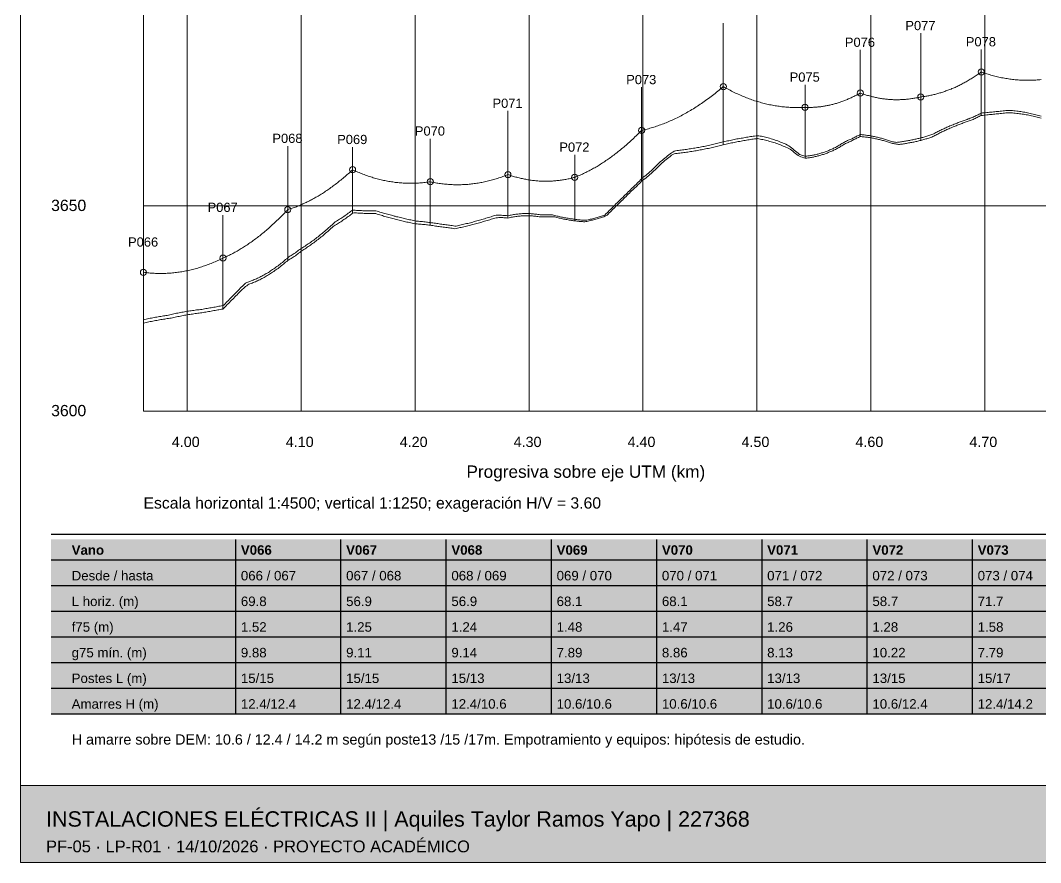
# Paper-space layout 'LP-PF-05' of a CAD drawing. Header units: metres, sheet in millimetres. Extents: x 8 to 412, y 8 to 290.
# Drawn here: x 8 to 207, y 8 to 172.2 of the extents above; entities that cross this region are included whole.
import ezdxf

# ---------------------------------------------------------------- set-up
doc = ezdxf.new("R2010")
doc.units = ezdxf.units.M
for name, color, linetype, lineweight, true_color in [('DETALLE', 7, 'Continuous', 13, 0x33434d), ('PERFIL_CONDUCTOR', 7, 'Continuous', 13, 0xc53643), ('PERFIL_TERRENO', 7, 'Continuous', 13, 0x976f49), ('PF_COTA', 7, 'Continuous', 0, 0x367db4), ('PF_EJE_DEM', 7, 'Continuous', 0, 0x53856e), ('PF_GRID', 7, 'Continuous', 0, 0xdee6ea), ('ROTULO', 7, 'Continuous', 13, 0x18364a)]:
    doc.layers.add(name, color=color, linetype=linetype, lineweight=lineweight, true_color=true_color)
doc.layers.add('PRESENTACION', color=7, linetype='Continuous')
doc.styles.add('Arial', font='arial.ttf')
doc.styles.add('Arial-Bold', font='arialbd.ttf')

psp = doc.layouts.new('LP-PF-05')

# ---------------------------------------------------------------- hatches: boundary and pattern name
at = {"layer": 'PRESENTACION', "true_color": 0xe6eef2}
psp.add_hatch(color=7, dxfattribs=at).paths.add_polyline_path([(14, 64), (404, 64), (404, 71), (14, 71)])
at = {"layer": 'PRESENTACION', "true_color": 0xf6f8fa}
psp.add_hatch(color=7, dxfattribs=at).paths.add_polyline_path([(14, 37), (404, 37), (404, 64), (14, 64)])
at = {"layer": 'PRESENTACION', "true_color": 0xeef4f7}
psp.add_hatch(color=7, dxfattribs=at).paths.add_polyline_path([(8, 8), (412, 8), (412, 23), (8, 23)])

# ---------------------------------------------------------------- linework, layer by layer
at = {"layer": 'DETALLE'}
for p, q in [((195.4, 153.62), (195.4, 162.1)), ((145.1, 147.89), (145.1, 159.25)), ((171.81, 149.52), (171.81, 158)), ((183.61, 148.77), (183.61, 157.25)), ((161.04, 145.29), (161.04, 155.21)), ((129.16, 140.8), (129.16, 150.72)), ((72.79, 134.57), (72.79, 143.05)), ((103.08, 133.63), (103.08, 142.11)), ((116.12, 133.08), (116.12, 141.56)), ((87.94, 132.22), (87.94, 140.7)), ((60.15, 125.35), (60.15, 135.27)), ((47.51, 115.9), (47.51, 125.82)), ((32, 113.14), (32, 123.06))]:
    psp.add_line(p, q, dxfattribs=at)
psp.add_lwpolyline([(32, 96), (284, 96), (284, 249), (32, 249)], close=True, dxfattribs=at)
for centre in [(195.4, 162.1), (145.1, 159.25), (171.81, 158), (183.61, 157.25), (161.04, 155.21), (129.16, 150.72), (72.79, 143.05), (87.94, 140.7), (103.08, 142.11), (116.12, 141.56), (60.15, 135.27), (47.51, 125.82), (32, 123.06)]:
    psp.add_circle(centre, 0.6, dxfattribs=at)
at = {"layer": 'PERFIL_CONDUCTOR'}
for points in [[(183.61, 157.25), (183.81, 157.28), (184, 157.3), (184.2, 157.33), (184.4, 157.35), (184.59, 157.38), (184.79, 157.41), (184.99, 157.45), (185.18, 157.48), (185.38, 157.52), (185.58, 157.56), (185.77, 157.6), (185.97, 157.65), (186.17, 157.69), (186.36, 157.74), (186.56, 157.79), (186.75, 157.84), (186.95, 157.9), (187.15, 157.95), (187.34, 158.01), (187.54, 158.07), (187.74, 158.13), (187.93, 158.19), (188.13, 158.26), (188.33, 158.33), (188.52, 158.4), (188.72, 158.47), (188.92, 158.54), (189.11, 158.62), (189.31, 158.7), (189.51, 158.78), (189.7, 158.86), (189.9, 158.94), (190.1, 159.03), (190.29, 159.11), (190.49, 159.2), (190.69, 159.3), (190.88, 159.39), (191.08, 159.49), (191.28, 159.58), (191.47, 159.68), (191.67, 159.78), (191.87, 159.89), (192.06, 159.99), (192.26, 160.1), (192.46, 160.21), (192.65, 160.32), (192.85, 160.44), (193.05, 160.55), (193.24, 160.67), (193.44, 160.79), (193.64, 160.91), (193.83, 161.04), (194.03, 161.16), (194.23, 161.29), (194.42, 161.42), (194.62, 161.55), (194.81, 161.69), (195.01, 161.82), (195.21, 161.96), (195.4, 162.1)], [(195.4, 162.1), (195.67, 162.01), (195.94, 161.92), (196.2, 161.83), (196.47, 161.75), (196.73, 161.66), (197, 161.58), (197.27, 161.51), (197.53, 161.43), (197.8, 161.36), (198.06, 161.29), (198.33, 161.23), (198.59, 161.16), (198.86, 161.1), (199.13, 161.05), (199.39, 160.99), (199.66, 160.94), (199.92, 160.89), (200.19, 160.84), (200.46, 160.8), (200.72, 160.76), (200.99, 160.72), (201.25, 160.69), (201.52, 160.66), (201.78, 160.63), (202.05, 160.6), (202.32, 160.57), (202.58, 160.55), (202.85, 160.53), (203.11, 160.52), (203.38, 160.51), (203.64, 160.5), (203.91, 160.49), (204.18, 160.48), (204.44, 160.48), (204.71, 160.48), (204.97, 160.49), (205.24, 160.49), (205.51, 160.5), (205.77, 160.51), (206.04, 160.53), (206.3, 160.55), (206.57, 160.57), (206.83, 160.59), (207.1, 160.62)], [(129.16, 150.72), (129.43, 150.78), (129.69, 150.84), (129.96, 150.9), (130.22, 150.97), (130.49, 151.04), (130.75, 151.12), (131.02, 151.19), (131.29, 151.27), (131.55, 151.35), (131.82, 151.44), (132.08, 151.53), (132.35, 151.62), (132.61, 151.71), (132.88, 151.8), (133.15, 151.9), (133.41, 152), (133.68, 152.11), (133.94, 152.21), (134.21, 152.32), (134.47, 152.44), (134.74, 152.55), (135, 152.67), (135.27, 152.79), (135.54, 152.92), (135.8, 153.04), (136.07, 153.17), (136.33, 153.3), (136.6, 153.44), (136.86, 153.58), (137.13, 153.72), (137.4, 153.86), (137.66, 154.01), (137.93, 154.16), (138.19, 154.31), (138.46, 154.46), (138.72, 154.62), (138.99, 154.78), (139.26, 154.94), (139.52, 155.11), (139.79, 155.28), (140.05, 155.45), (140.32, 155.62), (140.58, 155.8), (140.85, 155.98), (141.12, 156.17), (141.38, 156.35), (141.65, 156.54), (141.91, 156.73), (142.18, 156.93), (142.44, 157.12), (142.71, 157.32), (142.98, 157.53), (143.24, 157.73), (143.51, 157.94), (143.77, 158.15), (144.04, 158.37), (144.3, 158.58), (144.57, 158.8), (144.84, 159.03), (145.1, 159.25)], [(145.1, 159.25), (145.37, 159.1), (145.63, 158.95), (145.9, 158.81), (146.16, 158.67), (146.43, 158.53), (146.69, 158.39), (146.96, 158.26), (147.23, 158.13), (147.49, 158), (147.76, 157.88), (148.02, 157.76), (148.29, 157.64), (148.55, 157.52), (148.82, 157.41), (149.09, 157.3), (149.35, 157.19), (149.62, 157.09), (149.88, 156.98), (150.15, 156.88), (150.41, 156.79), (150.68, 156.69), (150.95, 156.6), (151.21, 156.51), (151.48, 156.43), (151.74, 156.35), (152.01, 156.27), (152.27, 156.19), (152.54, 156.12), (152.81, 156.04), (153.07, 155.98), (153.34, 155.91), (153.6, 155.85), (153.87, 155.79), (154.13, 155.73), (154.4, 155.67), (154.67, 155.62), (154.93, 155.57), (155.2, 155.53), (155.46, 155.48), (155.73, 155.44), (155.99, 155.41), (156.26, 155.37), (156.53, 155.34), (156.79, 155.31), (157.06, 155.28), (157.32, 155.26), (157.59, 155.24), (157.85, 155.22), (158.12, 155.2), (158.38, 155.19), (158.65, 155.18), (158.92, 155.17), (159.18, 155.17), (159.45, 155.17), (159.71, 155.17), (159.98, 155.17), (160.24, 155.18), (160.51, 155.19), (160.78, 155.2), (161.04, 155.21)], [(161.04, 155.21), (161.22, 155.21), (161.4, 155.2), (161.58, 155.2), (161.76, 155.2), (161.94, 155.2), (162.12, 155.2), (162.3, 155.2), (162.48, 155.21), (162.66, 155.22), (162.84, 155.23), (163.02, 155.24), (163.2, 155.25), (163.38, 155.27), (163.56, 155.28), (163.73, 155.3), (163.91, 155.32), (164.09, 155.34), (164.27, 155.37), (164.45, 155.39), (164.63, 155.42), (164.81, 155.45), (164.99, 155.48), (165.17, 155.51), (165.35, 155.55), (165.53, 155.58), (165.71, 155.62), (165.89, 155.66), (166.07, 155.7), (166.25, 155.75), (166.43, 155.79), (166.61, 155.84), (166.79, 155.89), (166.97, 155.94), (167.15, 155.99), (167.33, 156.05), (167.51, 156.1), (167.68, 156.16), (167.86, 156.22), (168.04, 156.28), (168.22, 156.35), (168.4, 156.41), (168.58, 156.48), (168.76, 156.55), (168.94, 156.62), (169.12, 156.69), (169.3, 156.77), (169.48, 156.84), (169.66, 156.92), (169.84, 157), (170.02, 157.08), (170.2, 157.17), (170.38, 157.25), (170.56, 157.34), (170.74, 157.43), (170.92, 157.52), (171.1, 157.61), (171.28, 157.71), (171.46, 157.8), (171.63, 157.9), (171.81, 158)], [(171.81, 158), (172.01, 157.93), (172.21, 157.86), (172.4, 157.79), (172.6, 157.73), (172.8, 157.66), (172.99, 157.6), (173.19, 157.54), (173.39, 157.49), (173.58, 157.43), (173.78, 157.38), (173.98, 157.33), (174.17, 157.28), (174.37, 157.23), (174.57, 157.18), (174.76, 157.14), (174.96, 157.1), (175.16, 157.06), (175.35, 157.02), (175.55, 156.99), (175.75, 156.95), (175.94, 156.92), (176.14, 156.89), (176.34, 156.87), (176.53, 156.84), (176.73, 156.82), (176.93, 156.8), (177.12, 156.78), (177.32, 156.76), (177.52, 156.74), (177.71, 156.73), (177.91, 156.72), (178.11, 156.71), (178.3, 156.7), (178.5, 156.7), (178.69, 156.69), (178.89, 156.69), (179.09, 156.69), (179.28, 156.69), (179.48, 156.7), (179.68, 156.71), (179.87, 156.71), (180.07, 156.72), (180.27, 156.74), (180.46, 156.75), (180.66, 156.77), (180.86, 156.79), (181.05, 156.81), (181.25, 156.83), (181.45, 156.85), (181.64, 156.88), (181.84, 156.91), (182.04, 156.94), (182.23, 156.97), (182.43, 157.01), (182.63, 157.04), (182.82, 157.08), (183.02, 157.12), (183.22, 157.16), (183.41, 157.21), (183.61, 157.25)], [(116.12, 141.56), (116.34, 141.65), (116.55, 141.74), (116.77, 141.83), (116.99, 141.92), (117.21, 142.01), (117.42, 142.11), (117.64, 142.21), (117.86, 142.31), (118.08, 142.42), (118.29, 142.52), (118.51, 142.63), (118.73, 142.74), (118.95, 142.85), (119.16, 142.97), (119.38, 143.09), (119.6, 143.21), (119.81, 143.33), (120.03, 143.45), (120.25, 143.58), (120.47, 143.71), (120.68, 143.84), (120.9, 143.97), (121.12, 144.11), (121.34, 144.24), (121.55, 144.38), (121.77, 144.53), (121.99, 144.67), (122.21, 144.82), (122.42, 144.97), (122.64, 145.12), (122.86, 145.27), (123.07, 145.43), (123.29, 145.58), (123.51, 145.74), (123.73, 145.91), (123.94, 146.07), (124.16, 146.24), (124.38, 146.41), (124.6, 146.58), (124.81, 146.75), (125.03, 146.93), (125.25, 147.11), (125.47, 147.29), (125.68, 147.47), (125.9, 147.66), (126.12, 147.85), (126.33, 148.04), (126.55, 148.23), (126.77, 148.42), (126.99, 148.62), (127.2, 148.82), (127.42, 149.02), (127.64, 149.23), (127.86, 149.43), (128.07, 149.64), (128.29, 149.85), (128.51, 150.06), (128.73, 150.28), (128.94, 150.5), (129.16, 150.72)], [(60.15, 135.27), (60.36, 135.34), (60.57, 135.4), (60.78, 135.47), (60.99, 135.54), (61.2, 135.62), (61.42, 135.69), (61.63, 135.77), (61.84, 135.85), (62.05, 135.93), (62.26, 136.02), (62.47, 136.1), (62.68, 136.19), (62.89, 136.28), (63.1, 136.38), (63.31, 136.47), (63.52, 136.57), (63.73, 136.67), (63.94, 136.77), (64.15, 136.88), (64.36, 136.98), (64.58, 137.09), (64.79, 137.2), (65, 137.32), (65.21, 137.43), (65.42, 137.55), (65.63, 137.67), (65.84, 137.79), (66.05, 137.91), (66.26, 138.04), (66.47, 138.17), (66.68, 138.3), (66.89, 138.43), (67.1, 138.57), (67.31, 138.7), (67.53, 138.84), (67.74, 138.98), (67.95, 139.13), (68.16, 139.27), (68.37, 139.42), (68.58, 139.57), (68.79, 139.73), (69, 139.88), (69.21, 140.04), (69.42, 140.2), (69.63, 140.36), (69.84, 140.52), (70.05, 140.69), (70.26, 140.86), (70.47, 141.03), (70.69, 141.2), (70.9, 141.37), (71.11, 141.55), (71.32, 141.73), (71.53, 141.91), (71.74, 142.1), (71.95, 142.28), (72.16, 142.47), (72.37, 142.66), (72.58, 142.85), (72.79, 143.05)], [(72.79, 143.05), (73.04, 142.93), (73.3, 142.82), (73.55, 142.71), (73.8, 142.6), (74.05, 142.49), (74.31, 142.39), (74.56, 142.29), (74.81, 142.19), (75.06, 142.09), (75.32, 142), (75.57, 141.91), (75.82, 141.82), (76.07, 141.74), (76.33, 141.66), (76.58, 141.58), (76.83, 141.5), (77.08, 141.42), (77.34, 141.35), (77.59, 141.28), (77.84, 141.22), (78.09, 141.15), (78.35, 141.09), (78.6, 141.03), (78.85, 140.98), (79.1, 140.92), (79.35, 140.87), (79.61, 140.82), (79.86, 140.78), (80.11, 140.74), (80.36, 140.69), (80.62, 140.66), (80.87, 140.62), (81.12, 140.59), (81.37, 140.56), (81.63, 140.53), (81.88, 140.51), (82.13, 140.49), (82.38, 140.47), (82.64, 140.45), (82.89, 140.44), (83.14, 140.42), (83.39, 140.42), (83.65, 140.41), (83.9, 140.41), (84.15, 140.4), (84.4, 140.41), (84.66, 140.41), (84.91, 140.42), (85.16, 140.43), (85.41, 140.44), (85.66, 140.45), (85.92, 140.47), (86.17, 140.49), (86.42, 140.51), (86.67, 140.54), (86.93, 140.57), (87.18, 140.6), (87.43, 140.63), (87.68, 140.66), (87.94, 140.7)], [(87.94, 140.7), (88.19, 140.65), (88.44, 140.6), (88.69, 140.55), (88.95, 140.5), (89.2, 140.46), (89.45, 140.42), (89.7, 140.38), (89.96, 140.34), (90.21, 140.31), (90.46, 140.28), (90.71, 140.25), (90.97, 140.23), (91.22, 140.21), (91.47, 140.19), (91.72, 140.17), (91.97, 140.15), (92.23, 140.14), (92.48, 140.13), (92.73, 140.13), (92.98, 140.12), (93.24, 140.12), (93.49, 140.12), (93.74, 140.13), (93.99, 140.13), (94.25, 140.14), (94.5, 140.15), (94.75, 140.17), (95, 140.18), (95.26, 140.2), (95.51, 140.23), (95.76, 140.25), (96.01, 140.28), (96.27, 140.31), (96.52, 140.34), (96.77, 140.38), (97.02, 140.41), (97.28, 140.45), (97.53, 140.5), (97.78, 140.54), (98.03, 140.59), (98.29, 140.64), (98.54, 140.69), (98.79, 140.75), (99.04, 140.81), (99.29, 140.87), (99.55, 140.94), (99.8, 141), (100.05, 141.07), (100.3, 141.14), (100.56, 141.22), (100.81, 141.29), (101.06, 141.37), (101.31, 141.46), (101.57, 141.54), (101.82, 141.63), (102.07, 141.72), (102.32, 141.81), (102.58, 141.91), (102.83, 142.01), (103.08, 142.11)], [(103.08, 142.11), (103.3, 142.03), (103.52, 141.96), (103.73, 141.89), (103.95, 141.82), (104.17, 141.75), (104.38, 141.69), (104.6, 141.63), (104.82, 141.57), (105.04, 141.51), (105.25, 141.46), (105.47, 141.41), (105.69, 141.36), (105.91, 141.31), (106.12, 141.26), (106.34, 141.22), (106.56, 141.18), (106.78, 141.14), (106.99, 141.1), (107.21, 141.06), (107.43, 141.03), (107.64, 141), (107.86, 140.97), (108.08, 140.95), (108.3, 140.92), (108.51, 140.9), (108.73, 140.88), (108.95, 140.87), (109.17, 140.85), (109.38, 140.84), (109.6, 140.83), (109.82, 140.82), (110.04, 140.82), (110.25, 140.81), (110.47, 140.81), (110.69, 140.81), (110.9, 140.82), (111.12, 140.82), (111.34, 140.83), (111.56, 140.84), (111.77, 140.85), (111.99, 140.87), (112.21, 140.88), (112.43, 140.9), (112.64, 140.92), (112.86, 140.95), (113.08, 140.97), (113.3, 141), (113.51, 141.03), (113.73, 141.06), (113.95, 141.1), (114.16, 141.13), (114.38, 141.17), (114.6, 141.21), (114.82, 141.26), (115.03, 141.3), (115.25, 141.35), (115.47, 141.4), (115.69, 141.45), (115.9, 141.51), (116.12, 141.56)], [(47.51, 125.82), (47.72, 125.91), (47.93, 126.01), (48.14, 126.1), (48.35, 126.2), (48.56, 126.3), (48.77, 126.41), (48.98, 126.51), (49.2, 126.62), (49.41, 126.73), (49.62, 126.84), (49.83, 126.96), (50.04, 127.07), (50.25, 127.19), (50.46, 127.31), (50.67, 127.44), (50.88, 127.56), (51.09, 127.69), (51.3, 127.82), (51.51, 127.95), (51.72, 128.09), (51.93, 128.22), (52.15, 128.36), (52.36, 128.5), (52.57, 128.64), (52.78, 128.79), (52.99, 128.94), (53.2, 129.09), (53.41, 129.24), (53.62, 129.39), (53.83, 129.55), (54.04, 129.71), (54.25, 129.87), (54.46, 130.03), (54.67, 130.19), (54.88, 130.36), (55.09, 130.53), (55.31, 130.7), (55.52, 130.88), (55.73, 131.05), (55.94, 131.23), (56.15, 131.41), (56.36, 131.6), (56.57, 131.78), (56.78, 131.97), (56.99, 132.16), (57.2, 132.35), (57.41, 132.54), (57.62, 132.74), (57.83, 132.94), (58.04, 133.14), (58.25, 133.34), (58.47, 133.55), (58.68, 133.76), (58.89, 133.96), (59.1, 134.18), (59.31, 134.39), (59.52, 134.61), (59.73, 134.83), (59.94, 135.05), (60.15, 135.27)], [(32, 123.06), (32.26, 123.03), (32.52, 123), (32.78, 122.97), (33.03, 122.94), (33.29, 122.92), (33.55, 122.9), (33.81, 122.88), (34.07, 122.87), (34.33, 122.85), (34.58, 122.84), (34.84, 122.84), (35.1, 122.83), (35.36, 122.83), (35.62, 122.83), (35.88, 122.84), (36.14, 122.84), (36.39, 122.85), (36.65, 122.87), (36.91, 122.88), (37.17, 122.9), (37.43, 122.92), (37.69, 122.94), (37.95, 122.97), (38.2, 123), (38.46, 123.03), (38.72, 123.06), (38.98, 123.1), (39.24, 123.14), (39.5, 123.18), (39.75, 123.22), (40.01, 123.27), (40.27, 123.32), (40.53, 123.37), (40.79, 123.43), (41.05, 123.49), (41.31, 123.55), (41.56, 123.61), (41.82, 123.68), (42.08, 123.75), (42.34, 123.82), (42.6, 123.89), (42.86, 123.97), (43.12, 124.05), (43.37, 124.13), (43.63, 124.22), (43.89, 124.3), (44.15, 124.39), (44.41, 124.49), (44.67, 124.58), (44.92, 124.68), (45.18, 124.78), (45.44, 124.89), (45.7, 125), (45.96, 125.1), (46.22, 125.22), (46.48, 125.33), (46.73, 125.45), (46.99, 125.57), (47.25, 125.69), (47.51, 125.82)]]:
    psp.add_lwpolyline(points, dxfattribs=at)
at = {"layer": 'PERFIL_TERRENO'}
for points in [[(183.61, 149.26), (183.81, 149.31), (184, 149.36), (184.2, 149.42), (184.4, 149.47), (184.59, 149.53), (184.79, 149.59), (184.99, 149.64), (185.18, 149.7), (185.38, 149.76), (185.58, 149.82), (185.77, 149.89), (185.97, 149.97), (186.17, 150.07), (186.36, 150.17), (186.56, 150.28), (186.75, 150.38), (186.95, 150.48), (187.15, 150.57), (187.34, 150.67), (187.54, 150.77), (187.74, 150.86), (187.93, 150.96), (188.13, 151.05), (188.33, 151.14), (188.52, 151.23), (188.72, 151.32), (188.92, 151.41), (189.11, 151.5), (189.31, 151.58), (189.51, 151.67), (189.7, 151.75), (189.9, 151.83), (190.1, 151.91), (190.29, 151.99), (190.49, 152.07), (190.69, 152.15), (190.88, 152.23), (191.08, 152.3), (191.28, 152.38), (191.47, 152.45), (191.67, 152.52), (191.87, 152.6), (192.06, 152.67), (192.26, 152.73), (192.46, 152.8), (192.65, 152.87), (192.85, 152.94), (193.05, 153), (193.24, 153.07), (193.44, 153.14), (193.64, 153.22), (193.83, 153.31), (194.03, 153.41), (194.23, 153.5), (194.42, 153.59), (194.62, 153.69), (194.81, 153.78), (195.01, 153.88), (195.21, 153.97), (195.4, 154.06)], [(195.4, 154.08), (195.67, 154.11), (195.94, 154.13), (196.2, 154.16), (196.47, 154.19), (196.73, 154.22), (197, 154.24), (197.27, 154.27), (197.53, 154.3), (197.8, 154.32), (198.06, 154.35), (198.33, 154.38), (198.59, 154.4), (198.86, 154.43), (199.13, 154.46), (199.39, 154.49), (199.66, 154.51), (199.92, 154.54), (200.19, 154.57), (200.46, 154.59), (200.72, 154.62), (200.99, 154.61), (201.25, 154.59), (201.52, 154.57), (201.78, 154.54), (202.05, 154.51), (202.32, 154.48), (202.58, 154.44), (202.85, 154.41), (203.11, 154.37), (203.38, 154.33), (203.64, 154.28), (203.91, 154.24), (204.18, 154.19), (204.44, 154.14), (204.71, 154.08), (204.97, 154.02), (205.24, 153.96), (205.51, 153.9), (205.77, 153.84), (206.04, 153.77), (206.3, 153.7), (206.57, 153.63), (206.83, 153.56), (207.1, 153.48)], [(145.1, 148.46), (145.37, 148.53), (145.63, 148.59), (145.9, 148.65), (146.16, 148.71), (146.43, 148.76), (146.69, 148.82), (146.96, 148.88), (147.23, 148.93), (147.49, 148.98), (147.76, 149.04), (148.02, 149.09), (148.29, 149.14), (148.55, 149.19), (148.82, 149.23), (149.09, 149.28), (149.35, 149.33), (149.62, 149.37), (149.88, 149.41), (150.15, 149.46), (150.41, 149.5), (150.68, 149.54), (150.95, 149.58), (151.21, 149.61), (151.48, 149.65), (151.74, 149.68), (152.01, 149.66), (152.27, 149.61), (152.54, 149.56), (152.81, 149.5), (153.07, 149.44), (153.34, 149.38), (153.6, 149.31), (153.87, 149.24), (154.13, 149.17), (154.4, 149.09), (154.67, 149.01), (154.93, 148.92), (155.2, 148.83), (155.46, 148.74), (155.73, 148.65), (155.99, 148.55), (156.26, 148.45), (156.53, 148.35), (156.79, 148.24), (157.06, 148.13), (157.32, 148.01), (157.59, 147.87), (157.85, 147.68), (158.12, 147.49), (158.38, 147.3), (158.65, 147.1), (158.92, 146.89), (159.18, 146.69), (159.45, 146.47), (159.71, 146.26), (159.98, 146.05), (160.24, 145.95), (160.51, 145.85), (160.78, 145.76), (161.04, 145.68)], [(161.04, 145.69), (161.22, 145.7), (161.4, 145.72), (161.58, 145.74), (161.76, 145.76), (161.94, 145.79), (162.12, 145.81), (162.3, 145.84), (162.48, 145.88), (162.66, 145.91), (162.84, 145.95), (163.02, 145.98), (163.2, 146.02), (163.38, 146.07), (163.56, 146.11), (163.73, 146.16), (163.91, 146.21), (164.09, 146.26), (164.27, 146.32), (164.45, 146.37), (164.63, 146.43), (164.81, 146.49), (164.99, 146.56), (165.17, 146.62), (165.35, 146.69), (165.53, 146.76), (165.71, 146.83), (165.89, 146.91), (166.07, 146.98), (166.25, 147.06), (166.43, 147.14), (166.61, 147.23), (166.79, 147.31), (166.97, 147.4), (167.15, 147.49), (167.33, 147.58), (167.51, 147.69), (167.68, 147.81), (167.86, 147.93), (168.04, 148.04), (168.22, 148.15), (168.4, 148.25), (168.58, 148.35), (168.76, 148.45), (168.94, 148.54), (169.12, 148.63), (169.3, 148.72), (169.48, 148.8), (169.66, 148.87), (169.84, 148.95), (170.02, 149.02), (170.2, 149.1), (170.38, 149.2), (170.56, 149.29), (170.74, 149.38), (170.92, 149.47), (171.1, 149.56), (171.28, 149.65), (171.46, 149.73), (171.63, 149.81), (171.81, 149.89)], [(171.81, 149.91), (172.01, 149.89), (172.21, 149.87), (172.4, 149.85), (172.6, 149.83), (172.8, 149.8), (172.99, 149.78), (173.19, 149.75), (173.39, 149.72), (173.58, 149.69), (173.78, 149.66), (173.98, 149.62), (174.17, 149.59), (174.37, 149.55), (174.57, 149.51), (174.76, 149.47), (174.96, 149.42), (175.16, 149.38), (175.35, 149.33), (175.55, 149.28), (175.75, 149.23), (175.94, 149.18), (176.14, 149.13), (176.34, 149.07), (176.53, 149.02), (176.73, 148.96), (176.93, 148.9), (177.12, 148.84), (177.32, 148.77), (177.52, 148.71), (177.71, 148.64), (177.91, 148.57), (178.11, 148.5), (178.3, 148.46), (178.5, 148.43), (178.69, 148.39), (178.89, 148.37), (179.09, 148.39), (179.28, 148.42), (179.48, 148.44), (179.68, 148.47), (179.87, 148.5), (180.07, 148.53), (180.27, 148.56), (180.46, 148.59), (180.66, 148.63), (180.86, 148.66), (181.05, 148.7), (181.25, 148.73), (181.45, 148.77), (181.64, 148.81), (181.84, 148.85), (182.04, 148.89), (182.23, 148.93), (182.43, 148.98), (182.63, 149.02), (182.82, 149.07), (183.02, 149.11), (183.22, 149.16), (183.41, 149.21), (183.61, 149.26)], [(129.16, 141.31), (129.43, 141.52), (129.69, 141.73), (129.96, 141.95), (130.22, 142.17), (130.49, 142.39), (130.75, 142.63), (131.02, 142.86), (131.29, 143.1), (131.55, 143.35), (131.82, 143.6), (132.08, 143.85), (132.35, 144.11), (132.61, 144.37), (132.88, 144.63), (133.15, 144.86), (133.41, 145.08), (133.68, 145.3), (133.94, 145.52), (134.21, 145.73), (134.47, 145.93), (134.74, 146.13), (135, 146.32), (135.27, 146.5), (135.54, 146.68), (135.8, 146.75), (136.07, 146.78), (136.33, 146.81), (136.6, 146.85), (136.86, 146.88), (137.13, 146.91), (137.4, 146.95), (137.66, 146.99), (137.93, 147.02), (138.19, 147.06), (138.46, 147.1), (138.72, 147.14), (138.99, 147.18), (139.26, 147.23), (139.52, 147.27), (139.79, 147.32), (140.05, 147.36), (140.32, 147.41), (140.58, 147.46), (140.85, 147.51), (141.12, 147.56), (141.38, 147.61), (141.65, 147.67), (141.91, 147.72), (142.18, 147.78), (142.44, 147.83), (142.71, 147.89), (142.98, 147.95), (143.24, 148.01), (143.51, 148.07), (143.77, 148.13), (144.04, 148.2), (144.3, 148.26), (144.57, 148.33), (144.84, 148.4), (145.1, 148.46)], [(116.12, 133.39), (116.34, 133.36), (116.55, 133.34), (116.77, 133.31), (116.99, 133.29), (117.21, 133.27), (117.42, 133.25), (117.64, 133.24), (117.86, 133.22), (118.08, 133.21), (118.29, 133.2), (118.51, 133.23), (118.73, 133.28), (118.95, 133.33), (119.16, 133.39), (119.38, 133.44), (119.6, 133.5), (119.81, 133.56), (120.03, 133.62), (120.25, 133.68), (120.47, 133.74), (120.68, 133.8), (120.9, 133.87), (121.12, 133.94), (121.34, 134.01), (121.55, 134.08), (121.77, 134.15), (121.99, 134.22), (122.21, 134.43), (122.42, 134.65), (122.64, 134.86), (122.86, 135.08), (123.07, 135.29), (123.29, 135.51), (123.51, 135.72), (123.73, 135.94), (123.94, 136.15), (124.16, 136.37), (124.38, 136.58), (124.6, 136.8), (124.81, 137.01), (125.03, 137.22), (125.25, 137.44), (125.47, 137.65), (125.68, 137.87), (125.9, 138.08), (126.12, 138.3), (126.33, 138.51), (126.55, 138.73), (126.77, 138.94), (126.99, 139.16), (127.2, 139.37), (127.42, 139.58), (127.64, 139.78), (127.86, 139.98), (128.07, 140.19), (128.29, 140.4), (128.51, 140.61), (128.73, 140.83), (128.94, 141.05), (129.16, 141.27)], [(60.15, 125.88), (60.36, 126.06), (60.57, 126.18), (60.78, 126.31), (60.99, 126.44), (61.2, 126.58), (61.42, 126.73), (61.63, 126.88), (61.84, 127.03), (62.05, 127.19), (62.26, 127.36), (62.47, 127.52), (62.68, 127.65), (62.89, 127.78), (63.1, 127.91), (63.31, 128.04), (63.52, 128.18), (63.73, 128.32), (63.94, 128.46), (64.15, 128.6), (64.36, 128.75), (64.58, 128.89), (64.79, 129.04), (65, 129.2), (65.21, 129.35), (65.42, 129.51), (65.63, 129.67), (65.84, 129.83), (66.05, 129.99), (66.26, 130.16), (66.47, 130.33), (66.68, 130.5), (66.89, 130.67), (67.1, 130.85), (67.31, 131.02), (67.53, 131.2), (67.74, 131.39), (67.95, 131.57), (68.16, 131.76), (68.37, 131.95), (68.58, 132.14), (68.79, 132.33), (69, 132.53), (69.21, 132.73), (69.42, 132.88), (69.63, 133), (69.84, 133.14), (70.05, 133.27), (70.26, 133.4), (70.47, 133.54), (70.69, 133.68), (70.9, 133.82), (71.11, 133.96), (71.32, 134.11), (71.53, 134.26), (71.74, 134.41), (71.95, 134.56), (72.16, 134.72), (72.37, 134.88), (72.58, 135.04), (72.79, 135.17)], [(72.79, 135.17), (73.04, 135.16), (73.3, 135.14), (73.55, 135.13), (73.8, 135.11), (74.05, 135.1), (74.31, 135.09), (74.56, 135.08), (74.81, 135.06), (75.06, 135.06), (75.32, 135.05), (75.57, 135.04), (75.82, 135.03), (76.07, 135.03), (76.33, 135.02), (76.58, 135.02), (76.83, 135.02), (77.08, 135.01), (77.34, 135.01), (77.59, 134.97), (77.84, 134.89), (78.09, 134.81), (78.35, 134.74), (78.6, 134.66), (78.85, 134.59), (79.1, 134.52), (79.35, 134.44), (79.61, 134.37), (79.86, 134.3), (80.11, 134.23), (80.36, 134.17), (80.62, 134.1), (80.87, 134.03), (81.12, 133.97), (81.37, 133.9), (81.63, 133.84), (81.88, 133.78), (82.13, 133.72), (82.38, 133.65), (82.64, 133.59), (82.89, 133.54), (83.14, 133.48), (83.39, 133.42), (83.65, 133.37), (83.9, 133.31), (84.15, 133.26), (84.4, 133.2), (84.66, 133.15), (84.91, 133.1), (85.16, 133.05), (85.41, 133.03), (85.66, 133.01), (85.92, 132.99), (86.17, 132.97), (86.42, 132.95), (86.67, 132.92), (86.93, 132.89), (87.18, 132.86), (87.43, 132.82), (87.68, 132.79), (87.94, 132.75)], [(87.94, 132.75), (88.19, 132.72), (88.44, 132.68), (88.69, 132.65), (88.95, 132.61), (89.2, 132.57), (89.45, 132.54), (89.7, 132.5), (89.96, 132.47), (90.21, 132.43), (90.46, 132.4), (90.71, 132.36), (90.97, 132.33), (91.22, 132.29), (91.47, 132.26), (91.72, 132.22), (91.97, 132.19), (92.23, 132.15), (92.48, 132.12), (92.73, 132.08), (92.98, 132.07), (93.24, 132.13), (93.49, 132.18), (93.74, 132.24), (93.99, 132.3), (94.25, 132.36), (94.5, 132.42), (94.75, 132.48), (95, 132.54), (95.26, 132.6), (95.51, 132.66), (95.76, 132.73), (96.01, 132.79), (96.27, 132.86), (96.52, 132.93), (96.77, 133), (97.02, 133.07), (97.28, 133.14), (97.53, 133.21), (97.78, 133.28), (98.03, 133.35), (98.29, 133.42), (98.54, 133.5), (98.79, 133.58), (99.04, 133.65), (99.29, 133.73), (99.55, 133.81), (99.8, 133.89), (100.05, 133.97), (100.3, 134.05), (100.56, 134.13), (100.81, 134.18), (101.06, 134.2), (101.31, 134.19), (101.57, 134.19), (101.82, 134.18), (102.07, 134.16), (102.32, 134.15), (102.58, 134.12), (102.83, 134.1), (103.08, 134.07)], [(103.08, 134.07), (103.3, 134.12), (103.52, 134.17), (103.73, 134.21), (103.95, 134.26), (104.17, 134.3), (104.38, 134.33), (104.6, 134.36), (104.82, 134.39), (105.04, 134.42), (105.25, 134.44), (105.47, 134.46), (105.69, 134.48), (105.91, 134.49), (106.12, 134.5), (106.34, 134.51), (106.56, 134.51), (106.78, 134.51), (106.99, 134.51), (107.21, 134.5), (107.43, 134.49), (107.64, 134.48), (107.86, 134.46), (108.08, 134.44), (108.3, 134.42), (108.51, 134.39), (108.73, 134.36), (108.95, 134.33), (109.17, 134.3), (109.38, 134.26), (109.6, 134.26), (109.82, 134.26), (110.04, 134.25), (110.25, 134.25), (110.47, 134.25), (110.69, 134.25), (110.9, 134.25), (111.12, 134.25), (111.34, 134.25), (111.56, 134.25), (111.77, 134.25), (111.99, 134.2), (112.21, 134.14), (112.43, 134.09), (112.64, 134.03), (112.86, 133.98), (113.08, 133.93), (113.3, 133.88), (113.51, 133.83), (113.73, 133.79), (113.95, 133.74), (114.16, 133.7), (114.38, 133.66), (114.6, 133.62), (114.82, 133.58), (115.03, 133.54), (115.25, 133.51), (115.47, 133.48), (115.69, 133.45), (115.9, 133.42), (116.12, 133.39)], [(47.51, 116.51), (47.72, 116.72), (47.93, 116.94), (48.14, 117.15), (48.35, 117.37), (48.56, 117.58), (48.77, 117.8), (48.98, 118.01), (49.2, 118.22), (49.41, 118.44), (49.62, 118.65), (49.83, 118.87), (50.04, 119.08), (50.25, 119.3), (50.46, 119.51), (50.67, 119.72), (50.88, 119.94), (51.09, 120.15), (51.3, 120.37), (51.51, 120.56), (51.72, 120.74), (51.93, 120.91), (52.15, 121.08), (52.36, 121.15), (52.57, 121.22), (52.78, 121.29), (52.99, 121.37), (53.2, 121.45), (53.41, 121.54), (53.62, 121.63), (53.83, 121.72), (54.04, 121.81), (54.25, 121.91), (54.46, 122.01), (54.67, 122.11), (54.88, 122.22), (55.09, 122.33), (55.31, 122.44), (55.52, 122.56), (55.73, 122.68), (55.94, 122.8), (56.15, 122.92), (56.36, 123.05), (56.57, 123.18), (56.78, 123.32), (56.99, 123.45), (57.2, 123.59), (57.41, 123.74), (57.62, 123.88), (57.83, 124.03), (58.04, 124.19), (58.25, 124.34), (58.47, 124.5), (58.68, 124.66), (58.89, 124.83), (59.1, 124.99), (59.31, 125.17), (59.52, 125.34), (59.73, 125.52), (59.94, 125.7), (60.15, 125.88)], [(32, 113.8), (32.26, 113.86), (32.52, 113.92), (32.78, 113.98), (33.03, 114.04), (33.29, 114.09), (33.55, 114.14), (33.81, 114.19), (34.07, 114.24), (34.33, 114.29), (34.58, 114.34), (34.84, 114.38), (35.1, 114.43), (35.36, 114.47), (35.62, 114.51), (35.88, 114.55), (36.14, 114.58), (36.39, 114.62), (36.65, 114.65), (36.91, 114.7), (37.17, 114.76), (37.43, 114.83), (37.69, 114.89), (37.95, 114.95), (38.2, 115), (38.46, 115.06), (38.72, 115.11), (38.98, 115.17), (39.24, 115.22), (39.5, 115.27), (39.75, 115.31), (40.01, 115.36), (40.27, 115.41), (40.53, 115.45), (40.79, 115.49), (41.05, 115.53), (41.31, 115.57), (41.56, 115.61), (41.82, 115.64), (42.08, 115.68), (42.34, 115.71), (42.6, 115.74), (42.86, 115.77), (43.12, 115.8), (43.37, 115.83), (43.63, 115.88), (43.89, 115.93), (44.15, 115.97), (44.41, 116.02), (44.67, 116.06), (44.92, 116.11), (45.18, 116.15), (45.44, 116.2), (45.7, 116.25), (45.96, 116.29), (46.22, 116.34), (46.48, 116.38), (46.73, 116.43), (46.99, 116.47), (47.25, 116.52), (47.51, 116.57)]]:
    psp.add_lwpolyline(points, dxfattribs=at)
at = {"layer": 'PF_COTA'}
for p, q in [((145.1, 159.25), (145.1, 171.65)), ((183.61, 157.25), (183.61, 169.65)), ((171.81, 158), (171.81, 166.4)), ((195.4, 162.1), (195.4, 166.5)), ((161.04, 155.21), (161.04, 159.61)), ((129.16, 150.72), (129.16, 159.12)), ((103.08, 142.11), (103.08, 154.51)), ((60.15, 135.27), (60.15, 147.67)), ((72.79, 143.05), (72.79, 147.45)), ((87.94, 140.7), (87.94, 149.1)), ((116.12, 141.56), (116.12, 145.96)), ((47.51, 125.82), (47.51, 134.22)), ((32, 123.06), (32, 127.46))]:
    psp.add_line(p, q, dxfattribs=at)
at = {"layer": 'PF_EJE_DEM'}
for points in [[(183.61, 148.77), (183.81, 148.82), (184, 148.88), (184.2, 148.93), (184.4, 148.98), (184.59, 149.04), (184.79, 149.09), (184.99, 149.15), (185.18, 149.21), (185.38, 149.27), (185.58, 149.33), (185.77, 149.4), (185.97, 149.5), (186.17, 149.61), (186.36, 149.71), (186.56, 149.81), (186.75, 149.91), (186.95, 150.01), (187.15, 150.11), (187.34, 150.21), (187.54, 150.31), (187.74, 150.41), (187.93, 150.5), (188.13, 150.59), (188.33, 150.69), (188.52, 150.78), (188.72, 150.87), (188.92, 150.96), (189.11, 151.05), (189.31, 151.13), (189.51, 151.22), (189.7, 151.3), (189.9, 151.39), (190.1, 151.47), (190.29, 151.55), (190.49, 151.63), (190.69, 151.71), (190.88, 151.79), (191.08, 151.86), (191.28, 151.94), (191.47, 152.01), (191.67, 152.09), (191.87, 152.16), (192.06, 152.23), (192.26, 152.3), (192.46, 152.37), (192.65, 152.44), (192.85, 152.5), (193.05, 152.57), (193.24, 152.63), (193.44, 152.7), (193.64, 152.78), (193.83, 152.87), (194.03, 152.97), (194.23, 153.06), (194.42, 153.15), (194.62, 153.25), (194.81, 153.34), (195.01, 153.44), (195.21, 153.53), (195.4, 153.62)], [(195.4, 153.62), (195.67, 153.65), (195.94, 153.68), (196.2, 153.7), (196.47, 153.73), (196.73, 153.76), (197, 153.79), (197.27, 153.81), (197.53, 153.84), (197.8, 153.87), (198.06, 153.89), (198.33, 153.92), (198.59, 153.95), (198.86, 153.97), (199.13, 154), (199.39, 154.03), (199.66, 154.06), (199.92, 154.08), (200.19, 154.11), (200.46, 154.14), (200.72, 154.16), (200.99, 154.15), (201.25, 154.13), (201.52, 154.11), (201.78, 154.09), (202.05, 154.06), (202.32, 154.04), (202.58, 154.01), (202.85, 153.97), (203.11, 153.94), (203.38, 153.9), (203.64, 153.86), (203.91, 153.82), (204.18, 153.77), (204.44, 153.73), (204.71, 153.68), (204.97, 153.62), (205.24, 153.57), (205.51, 153.51), (205.77, 153.45), (206.04, 153.39), (206.3, 153.32), (206.57, 153.26), (206.83, 153.19), (207.1, 153.11)], [(161.04, 145.29), (161.22, 145.31), (161.4, 145.33), (161.58, 145.35), (161.76, 145.37), (161.94, 145.4), (162.12, 145.43), (162.3, 145.46), (162.48, 145.49), (162.66, 145.52), (162.84, 145.56), (163.02, 145.6), (163.2, 145.64), (163.38, 145.68), (163.56, 145.73), (163.73, 145.78), (163.91, 145.83), (164.09, 145.88), (164.27, 145.93), (164.45, 145.99), (164.63, 146.05), (164.81, 146.11), (164.99, 146.17), (165.17, 146.24), (165.35, 146.31), (165.53, 146.38), (165.71, 146.45), (165.89, 146.53), (166.07, 146.6), (166.25, 146.68), (166.43, 146.76), (166.61, 146.85), (166.79, 146.93), (166.97, 147.02), (167.15, 147.11), (167.33, 147.21), (167.51, 147.3), (167.68, 147.4), (167.86, 147.52), (168.04, 147.63), (168.22, 147.74), (168.4, 147.84), (168.58, 147.94), (168.76, 148.04), (168.94, 148.13), (169.12, 148.22), (169.3, 148.3), (169.48, 148.38), (169.66, 148.46), (169.84, 148.54), (170.02, 148.64), (170.2, 148.73), (170.38, 148.83), (170.56, 148.92), (170.74, 149.01), (170.92, 149.1), (171.1, 149.19), (171.28, 149.27), (171.46, 149.36), (171.63, 149.44), (171.81, 149.52)], [(171.81, 149.52), (172.01, 149.5), (172.21, 149.49), (172.4, 149.47), (172.6, 149.45), (172.8, 149.42), (172.99, 149.4), (173.19, 149.37), (173.39, 149.34), (173.58, 149.31), (173.78, 149.28), (173.98, 149.25), (174.17, 149.21), (174.37, 149.18), (174.57, 149.14), (174.76, 149.1), (174.96, 149.06), (175.16, 149.01), (175.35, 148.97), (175.55, 148.92), (175.75, 148.87), (175.94, 148.82), (176.14, 148.77), (176.34, 148.72), (176.53, 148.66), (176.73, 148.61), (176.93, 148.55), (177.12, 148.49), (177.32, 148.43), (177.52, 148.36), (177.71, 148.3), (177.91, 148.23), (178.11, 148.18), (178.3, 148.15), (178.5, 148.12), (178.69, 148.09), (178.89, 148.05), (179.09, 148.02), (179.28, 147.98), (179.48, 147.98), (179.68, 148.01), (179.87, 148.03), (180.07, 148.06), (180.27, 148.09), (180.46, 148.12), (180.66, 148.16), (180.86, 148.19), (181.05, 148.22), (181.25, 148.26), (181.45, 148.3), (181.64, 148.33), (181.84, 148.37), (182.04, 148.41), (182.23, 148.45), (182.43, 148.5), (182.63, 148.54), (182.82, 148.58), (183.02, 148.63), (183.22, 148.68), (183.41, 148.72), (183.61, 148.77)], [(129.16, 140.8), (129.43, 141), (129.69, 141.22), (129.96, 141.43), (130.22, 141.65), (130.49, 141.88), (130.75, 142.1), (131.02, 142.34), (131.29, 142.58), (131.55, 142.82), (131.82, 143.06), (132.08, 143.32), (132.35, 143.57), (132.61, 143.83), (132.88, 144.1), (133.15, 144.37), (133.41, 144.61), (133.68, 144.83), (133.94, 145.05), (134.21, 145.26), (134.47, 145.46), (134.74, 145.66), (135, 145.86), (135.27, 146.05), (135.54, 146.17), (135.8, 146.2), (136.07, 146.23), (136.33, 146.26), (136.6, 146.29), (136.86, 146.32), (137.13, 146.36), (137.4, 146.39), (137.66, 146.43), (137.93, 146.47), (138.19, 146.5), (138.46, 146.54), (138.72, 146.58), (138.99, 146.62), (139.26, 146.67), (139.52, 146.71), (139.79, 146.76), (140.05, 146.8), (140.32, 146.85), (140.58, 146.9), (140.85, 146.95), (141.12, 147), (141.38, 147.05), (141.65, 147.1), (141.91, 147.16), (142.18, 147.21), (142.44, 147.27), (142.71, 147.32), (142.98, 147.38), (143.24, 147.44), (143.51, 147.5), (143.77, 147.57), (144.04, 147.63), (144.3, 147.69), (144.57, 147.76), (144.84, 147.82), (145.1, 147.89)], [(145.1, 147.89), (145.37, 147.96), (145.63, 148.03), (145.9, 148.09), (146.16, 148.15), (146.43, 148.21), (146.69, 148.26), (146.96, 148.32), (147.23, 148.37), (147.49, 148.43), (147.76, 148.48), (148.02, 148.53), (148.29, 148.58), (148.55, 148.63), (148.82, 148.68), (149.09, 148.73), (149.35, 148.77), (149.62, 148.82), (149.88, 148.86), (150.15, 148.9), (150.41, 148.95), (150.68, 148.99), (150.95, 149.03), (151.21, 149.06), (151.48, 149.1), (151.74, 149.11), (152.01, 149.07), (152.27, 149.02), (152.54, 148.96), (152.81, 148.91), (153.07, 148.85), (153.34, 148.79), (153.6, 148.72), (153.87, 148.65), (154.13, 148.58), (154.4, 148.5), (154.67, 148.42), (154.93, 148.34), (155.2, 148.26), (155.46, 148.17), (155.73, 148.07), (155.99, 147.98), (156.26, 147.88), (156.53, 147.77), (156.79, 147.67), (157.06, 147.56), (157.32, 147.45), (157.59, 147.33), (157.85, 147.21), (158.12, 147.03), (158.38, 146.84), (158.65, 146.64), (158.92, 146.44), (159.18, 146.23), (159.45, 146.02), (159.71, 145.81), (159.98, 145.68), (160.24, 145.58), (160.51, 145.48), (160.78, 145.38), (161.04, 145.29)], [(116.12, 133.08), (116.34, 133.06), (116.55, 133.03), (116.77, 133.01), (116.99, 132.99), (117.21, 132.97), (117.42, 132.95), (117.64, 132.93), (117.86, 132.92), (118.08, 132.9), (118.29, 132.94), (118.51, 132.99), (118.73, 133.04), (118.95, 133.09), (119.16, 133.14), (119.38, 133.19), (119.6, 133.25), (119.81, 133.31), (120.03, 133.37), (120.25, 133.43), (120.47, 133.49), (120.68, 133.55), (120.9, 133.62), (121.12, 133.69), (121.34, 133.76), (121.55, 133.83), (121.77, 133.9), (121.99, 133.97), (122.21, 134.05), (122.42, 134.2), (122.64, 134.41), (122.86, 134.63), (123.07, 134.84), (123.29, 135.06), (123.51, 135.27), (123.73, 135.49), (123.94, 135.7), (124.16, 135.92), (124.38, 136.13), (124.6, 136.35), (124.81, 136.56), (125.03, 136.78), (125.25, 136.99), (125.47, 137.2), (125.68, 137.42), (125.9, 137.63), (126.12, 137.85), (126.33, 138.06), (126.55, 138.28), (126.77, 138.49), (126.99, 138.71), (127.2, 138.92), (127.42, 139.11), (127.64, 139.31), (127.86, 139.51), (128.07, 139.72), (128.29, 139.93), (128.51, 140.14), (128.73, 140.36), (128.94, 140.58), (129.16, 140.8)], [(60.15, 125.35), (60.36, 125.47), (60.57, 125.59), (60.78, 125.72), (60.99, 125.85), (61.2, 125.99), (61.42, 126.13), (61.63, 126.28), (61.84, 126.44), (62.05, 126.6), (62.26, 126.76), (62.47, 126.93), (62.68, 127.11), (62.89, 127.25), (63.1, 127.38), (63.31, 127.51), (63.52, 127.65), (63.73, 127.79), (63.94, 127.93), (64.15, 128.07), (64.36, 128.21), (64.58, 128.36), (64.79, 128.51), (65, 128.66), (65.21, 128.82), (65.42, 128.97), (65.63, 129.13), (65.84, 129.29), (66.05, 129.46), (66.26, 129.62), (66.47, 129.79), (66.68, 129.96), (66.89, 130.13), (67.1, 130.31), (67.31, 130.48), (67.53, 130.66), (67.74, 130.85), (67.95, 131.03), (68.16, 131.22), (68.37, 131.41), (68.58, 131.6), (68.79, 131.79), (69, 131.99), (69.21, 132.13), (69.42, 132.25), (69.63, 132.38), (69.84, 132.51), (70.05, 132.64), (70.26, 132.78), (70.47, 132.91), (70.69, 133.05), (70.9, 133.19), (71.11, 133.34), (71.32, 133.48), (71.53, 133.63), (71.74, 133.78), (71.95, 133.93), (72.16, 134.09), (72.37, 134.25), (72.58, 134.41), (72.79, 134.57)], [(72.79, 134.57), (73.04, 134.63), (73.3, 134.64), (73.55, 134.63), (73.8, 134.61), (74.05, 134.6), (74.31, 134.59), (74.56, 134.57), (74.81, 134.56), (75.06, 134.55), (75.32, 134.54), (75.57, 134.54), (75.82, 134.53), (76.07, 134.52), (76.33, 134.52), (76.58, 134.51), (76.83, 134.51), (77.08, 134.51), (77.34, 134.49), (77.59, 134.41), (77.84, 134.34), (78.09, 134.26), (78.35, 134.18), (78.6, 134.11), (78.85, 134.03), (79.1, 133.96), (79.35, 133.89), (79.61, 133.82), (79.86, 133.74), (80.11, 133.67), (80.36, 133.61), (80.62, 133.54), (80.87, 133.47), (81.12, 133.41), (81.37, 133.34), (81.63, 133.28), (81.88, 133.21), (82.13, 133.15), (82.38, 133.09), (82.64, 133.03), (82.89, 132.97), (83.14, 132.91), (83.39, 132.85), (83.65, 132.8), (83.9, 132.74), (84.15, 132.69), (84.4, 132.63), (84.66, 132.58), (84.91, 132.53), (85.16, 132.49), (85.41, 132.48), (85.66, 132.46), (85.92, 132.44), (86.17, 132.42), (86.42, 132.4), (86.67, 132.38), (86.93, 132.35), (87.18, 132.33), (87.43, 132.29), (87.68, 132.26), (87.94, 132.22)], [(87.94, 132.22), (88.19, 132.19), (88.44, 132.15), (88.69, 132.12), (88.95, 132.08), (89.2, 132.05), (89.45, 132.01), (89.7, 131.98), (89.96, 131.94), (90.21, 131.91), (90.46, 131.87), (90.71, 131.84), (90.97, 131.8), (91.22, 131.77), (91.47, 131.73), (91.72, 131.7), (91.97, 131.66), (92.23, 131.63), (92.48, 131.59), (92.73, 131.55), (92.98, 131.59), (93.24, 131.65), (93.49, 131.7), (93.74, 131.76), (93.99, 131.82), (94.25, 131.87), (94.5, 131.93), (94.75, 131.99), (95, 132.05), (95.26, 132.12), (95.51, 132.18), (95.76, 132.24), (96.01, 132.31), (96.27, 132.37), (96.52, 132.44), (96.77, 132.51), (97.02, 132.58), (97.28, 132.65), (97.53, 132.72), (97.78, 132.79), (98.03, 132.86), (98.29, 132.93), (98.54, 133.01), (98.79, 133.08), (99.04, 133.16), (99.29, 133.23), (99.55, 133.31), (99.8, 133.39), (100.05, 133.47), (100.3, 133.55), (100.56, 133.62), (100.81, 133.65), (101.06, 133.69), (101.31, 133.72), (101.57, 133.73), (101.82, 133.72), (102.07, 133.71), (102.32, 133.7), (102.58, 133.68), (102.83, 133.65), (103.08, 133.63)], [(103.08, 133.63), (103.3, 133.68), (103.52, 133.73), (103.73, 133.78), (103.95, 133.82), (104.17, 133.86), (104.38, 133.9), (104.6, 133.93), (104.82, 133.96), (105.04, 133.99), (105.25, 134.01), (105.47, 134.03), (105.69, 134.05), (105.91, 134.06), (106.12, 134.07), (106.34, 134.08), (106.56, 134.08), (106.78, 134.09), (106.99, 134.08), (107.21, 134.08), (107.43, 134.07), (107.64, 134.05), (107.86, 134.04), (108.08, 134.02), (108.3, 134), (108.51, 133.97), (108.73, 133.94), (108.95, 133.91), (109.17, 133.88), (109.38, 133.88), (109.6, 133.87), (109.82, 133.87), (110.04, 133.86), (110.25, 133.86), (110.47, 133.86), (110.69, 133.86), (110.9, 133.86), (111.12, 133.86), (111.34, 133.86), (111.56, 133.86), (111.77, 133.87), (111.99, 133.87), (112.21, 133.84), (112.43, 133.79), (112.64, 133.73), (112.86, 133.68), (113.08, 133.63), (113.3, 133.58), (113.51, 133.53), (113.73, 133.48), (113.95, 133.44), (114.16, 133.4), (114.38, 133.36), (114.6, 133.32), (114.82, 133.28), (115.03, 133.24), (115.25, 133.21), (115.47, 133.17), (115.69, 133.14), (115.9, 133.11), (116.12, 133.08)], [(47.51, 115.9), (47.72, 116.11), (47.93, 116.33), (48.14, 116.54), (48.35, 116.76), (48.56, 116.97), (48.77, 117.19), (48.98, 117.4), (49.2, 117.61), (49.41, 117.83), (49.62, 118.04), (49.83, 118.26), (50.04, 118.47), (50.25, 118.69), (50.46, 118.9), (50.67, 119.12), (50.88, 119.33), (51.09, 119.54), (51.3, 119.74), (51.51, 119.92), (51.72, 120.1), (51.93, 120.27), (52.15, 120.45), (52.36, 120.62), (52.57, 120.73), (52.78, 120.8), (52.99, 120.88), (53.2, 120.96), (53.41, 121.05), (53.62, 121.13), (53.83, 121.22), (54.04, 121.32), (54.25, 121.41), (54.46, 121.51), (54.67, 121.62), (54.88, 121.72), (55.09, 121.83), (55.31, 121.94), (55.52, 122.06), (55.73, 122.17), (55.94, 122.3), (56.15, 122.42), (56.36, 122.55), (56.57, 122.68), (56.78, 122.81), (56.99, 122.95), (57.2, 123.09), (57.41, 123.23), (57.62, 123.38), (57.83, 123.53), (58.04, 123.68), (58.25, 123.83), (58.47, 123.99), (58.68, 124.15), (58.89, 124.32), (59.1, 124.48), (59.31, 124.65), (59.52, 124.83), (59.73, 125), (59.94, 125.18), (60.15, 125.35)], [(32, 113.14), (32.26, 113.2), (32.52, 113.26), (32.78, 113.32), (33.03, 113.38), (33.29, 113.44), (33.55, 113.49), (33.81, 113.54), (34.07, 113.6), (34.33, 113.65), (34.58, 113.69), (34.84, 113.74), (35.1, 113.79), (35.36, 113.83), (35.62, 113.87), (35.88, 113.91), (36.14, 113.95), (36.39, 113.99), (36.65, 114.02), (36.91, 114.06), (37.17, 114.09), (37.43, 114.12), (37.69, 114.17), (37.95, 114.23), (38.2, 114.29), (38.46, 114.35), (38.72, 114.41), (38.98, 114.46), (39.24, 114.52), (39.5, 114.57), (39.75, 114.62), (40.01, 114.67), (40.27, 114.71), (40.53, 114.76), (40.79, 114.8), (41.05, 114.84), (41.31, 114.89), (41.56, 114.92), (41.82, 114.96), (42.08, 115), (42.34, 115.03), (42.6, 115.07), (42.86, 115.1), (43.12, 115.13), (43.37, 115.17), (43.63, 115.21), (43.89, 115.26), (44.15, 115.31), (44.41, 115.35), (44.67, 115.4), (44.92, 115.44), (45.18, 115.49), (45.44, 115.53), (45.7, 115.58), (45.96, 115.63), (46.22, 115.67), (46.48, 115.72), (46.73, 115.76), (46.99, 115.81), (47.25, 115.85), (47.51, 115.9)]]:
    psp.add_lwpolyline(points, dxfattribs=at)
at = {"layer": 'PF_GRID'}
for p, q in [((40.53, 96), (40.53, 249)), ((62.76, 96), (62.76, 249)), ((84.98, 96), (84.98, 249)), ((107.2, 96), (107.2, 249)), ((129.42, 96), (129.42, 249)), ((151.65, 96), (151.65, 249)), ((173.87, 96), (173.87, 249)), ((196.09, 96), (196.09, 249)), ((32, 136), (284, 136)), ((32, 96), (284, 96))]:
    psp.add_line(p, q, dxfattribs=at)
at = {"layer": 'PRESENTACION', "color": 254, "true_color": 0xdee6ea}
for p, q in [((14, 72), (404, 72)), ((50, 37), (50, 71)), ((70.53, 37), (70.53, 71)), ((91.06, 37), (91.06, 71)), ((111.59, 37), (111.59, 71)), ((132.12, 37), (132.12, 71)), ((152.65, 37), (152.65, 71)), ((173.18, 37), (173.18, 71)), ((193.71, 37), (193.71, 71)), ((14, 67), (404, 67)), ((14, 62), (404, 62)), ((14, 57), (404, 57)), ((14, 52), (404, 52)), ((14, 47), (404, 47)), ((14, 42), (404, 42)), ((14, 37), (404, 37))]:
    psp.add_line(p, q, dxfattribs=at)
at = {"layer": 'ROTULO'}
psp.add_line((8, 23), (412, 23), dxfattribs=at)
psp.add_lwpolyline([(8, 8), (412, 8), (412, 289), (8, 289)], close=True, dxfattribs=at)

# ---------------------------------------------------------------- texts
for s, height, style, p in [('P077', 1.8, 'Arial', (180.61, 170.25)), ('P076', 1.8, 'Arial', (168.81, 167)), ('P078', 1.8, 'Arial', (192.4, 167.1)), ('P073', 1.8, 'Arial', (126.16, 159.72)), ('P075', 1.8, 'Arial', (158.04, 160.21)), ('P071', 1.8, 'Arial', (100.08, 155.11)), ('P070', 1.8, 'Arial', (84.94, 149.7)), ('P068', 1.8, 'Arial', (57.15, 148.27)), ('P069', 1.8, 'Arial', (69.79, 148.05)), ('P072', 1.8, 'Arial', (113.12, 146.56)), ('3650', 2.2, 'Arial', (14, 135)), ('P067', 1.8, 'Arial', (44.51, 134.82)), ('P066', 1.8, 'Arial', (29, 128.06)), ('3600', 2.2, 'Arial', (14, 95)), ('4.00', 2, 'Arial', (37.53, 89)), ('4.10', 2, 'Arial', (59.76, 89)), ('4.20', 2, 'Arial', (81.98, 89)), ('4.30', 2, 'Arial', (104.2, 89)), ('4.40', 2, 'Arial', (126.42, 89)), ('4.50', 2, 'Arial', (148.65, 89)), ('4.60', 2, 'Arial', (170.87, 89)), ('4.70', 2, 'Arial', (193.09, 89)), ('Progresiva sobre eje UTM (km)', 2.4, 'Arial', (95, 83)), ('Escala horizontal 1:4500; vertical 1:1250; exageración H/V = 3.60', 2.2, 'Arial', (32, 77)), ('Vano', 1.85, 'Arial-Bold', (18, 68)), ('V066', 1.85, 'Arial-Bold', (51, 68)), ('V067', 1.85, 'Arial-Bold', (71.53, 68)), ('V068', 1.85, 'Arial-Bold', (92.06, 68)), ('V069', 1.85, 'Arial-Bold', (112.59, 68)), ('V070', 1.85, 'Arial-Bold', (133.12, 68)), ('V071', 1.85, 'Arial-Bold', (153.65, 68)), ('V072', 1.85, 'Arial-Bold', (174.18, 68)), ('V073', 1.85, 'Arial-Bold', (194.71, 68)), ('Desde / hasta', 1.85, 'Arial', (18, 63)), ('066 / 067', 1.85, 'Arial', (51, 63)), ('067 / 068', 1.85, 'Arial', (71.53, 63)), ('068 / 069', 1.85, 'Arial', (92.06, 63)), ('069 / 070', 1.85, 'Arial', (112.59, 63)), ('070 / 071', 1.85, 'Arial', (133.12, 63)), ('071 / 072', 1.85, 'Arial', (153.65, 63)), ('072 / 073', 1.85, 'Arial', (174.18, 63)), ('073 / 074', 1.85, 'Arial', (194.71, 63)), ('L horiz. (m)', 1.85, 'Arial', (18, 58)), ('69.8', 1.85, 'Arial', (51, 58)), ('56.9', 1.85, 'Arial', (71.53, 58)), ('56.9', 1.85, 'Arial', (92.06, 58)), ('68.1', 1.85, 'Arial', (112.59, 58)), ('68.1', 1.85, 'Arial', (133.12, 58)), ('58.7', 1.85, 'Arial', (153.65, 58)), ('58.7', 1.85, 'Arial', (174.18, 58)), ('71.7', 1.85, 'Arial', (194.71, 58)), ('f75 (m)', 1.85, 'Arial', (18, 53)), ('1.52', 1.85, 'Arial', (51, 53)), ('1.25', 1.85, 'Arial', (71.53, 53)), ('1.24', 1.85, 'Arial', (92.06, 53)), ('1.48', 1.85, 'Arial', (112.59, 53)), ('1.47', 1.85, 'Arial', (133.12, 53)), ('1.26', 1.85, 'Arial', (153.65, 53)), ('1.28', 1.85, 'Arial', (174.18, 53)), ('1.58', 1.85, 'Arial', (194.71, 53)), ('g75 mín. (m)', 1.85, 'Arial', (18, 48)), ('9.88', 1.85, 'Arial', (51, 48)), ('9.11', 1.85, 'Arial', (71.53, 48)), ('9.14', 1.85, 'Arial', (92.06, 48)), ('7.89', 1.85, 'Arial', (112.59, 48)), ('8.86', 1.85, 'Arial', (133.12, 48)), ('8.13', 1.85, 'Arial', (153.65, 48)), ('10.22', 1.85, 'Arial', (174.18, 48)), ('7.79', 1.85, 'Arial', (194.71, 48)), ('Postes L (m)', 1.85, 'Arial', (18, 43)), ('15/15', 1.85, 'Arial', (51, 43)), ('15/15', 1.85, 'Arial', (71.53, 43)), ('15/13', 1.85, 'Arial', (92.06, 43)), ('13/13', 1.85, 'Arial', (112.59, 43)), ('13/13', 1.85, 'Arial', (133.12, 43)), ('13/13', 1.85, 'Arial', (153.65, 43)), ('13/15', 1.85, 'Arial', (174.18, 43)), ('15/17', 1.85, 'Arial', (194.71, 43)), ('Amarres H (m)', 1.85, 'Arial', (18, 38)), ('12.4/12.4', 1.85, 'Arial', (51, 38)), ('12.4/12.4', 1.85, 'Arial', (71.53, 38)), ('12.4/10.6', 1.85, 'Arial', (92.06, 38)), ('10.6/10.6', 1.85, 'Arial', (112.59, 38)), ('10.6/10.6', 1.85, 'Arial', (133.12, 38)), ('10.6/10.6', 1.85, 'Arial', (153.65, 38)), ('10.6/12.4', 1.85, 'Arial', (174.18, 38)), ('12.4/14.2', 1.85, 'Arial', (194.71, 38)), ('H amarre sobre DEM: 10.6 / 12.4 / 14.2 m según poste13 /15 /17m. Empotramiento y equipos: hipótesis de estudio.', 2, 'Arial', (18, 31)), ('INSTALACIONES ELÉCTRICAS II | Aquiles Taylor Ramos Yapo | 227368', 3, 'Arial', (13, 15)), ('PF-05 · LP-R01 · 14/10/2026 · PROYECTO ACADÉMICO', 2.3, 'Arial', (13, 10))]:
    psp.add_text(s, height=height, dxfattribs=dict(at, style=style)).set_placement(p)

doc.saveas('drawing.dxf')
